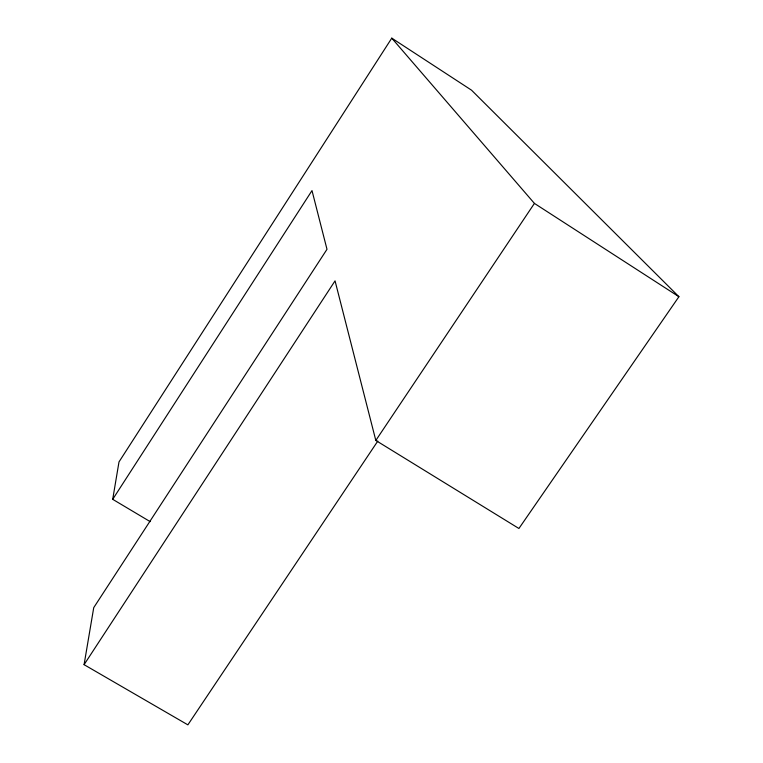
<?xml version="1.0" encoding="UTF-8"?>
<svg xmlns="http://www.w3.org/2000/svg" width="763" height="763" viewBox="0 0 763 763"><rect width="100%" height="100%" fill="white"/><g stroke="black" fill="none" stroke-linecap="round" stroke-linejoin="round"><path stroke-width="1.14" d="M377.819 441.052L187.87 724.85L84.083 664.668L93.735 607.634L326.993 249.301L312 190.588L112.705 499.317L150.168 521.634M112.705 499.317L118.999 461.911L391.772 38.15L471.544 90.187L678.917 296.712L518.916 528.492L375.816 440.451L335.052 280.86L84.083 664.668M375.816 440.451L534.415 203.397L391.772 38.15M534.415 203.397L678.917 296.712"/></g></svg>
